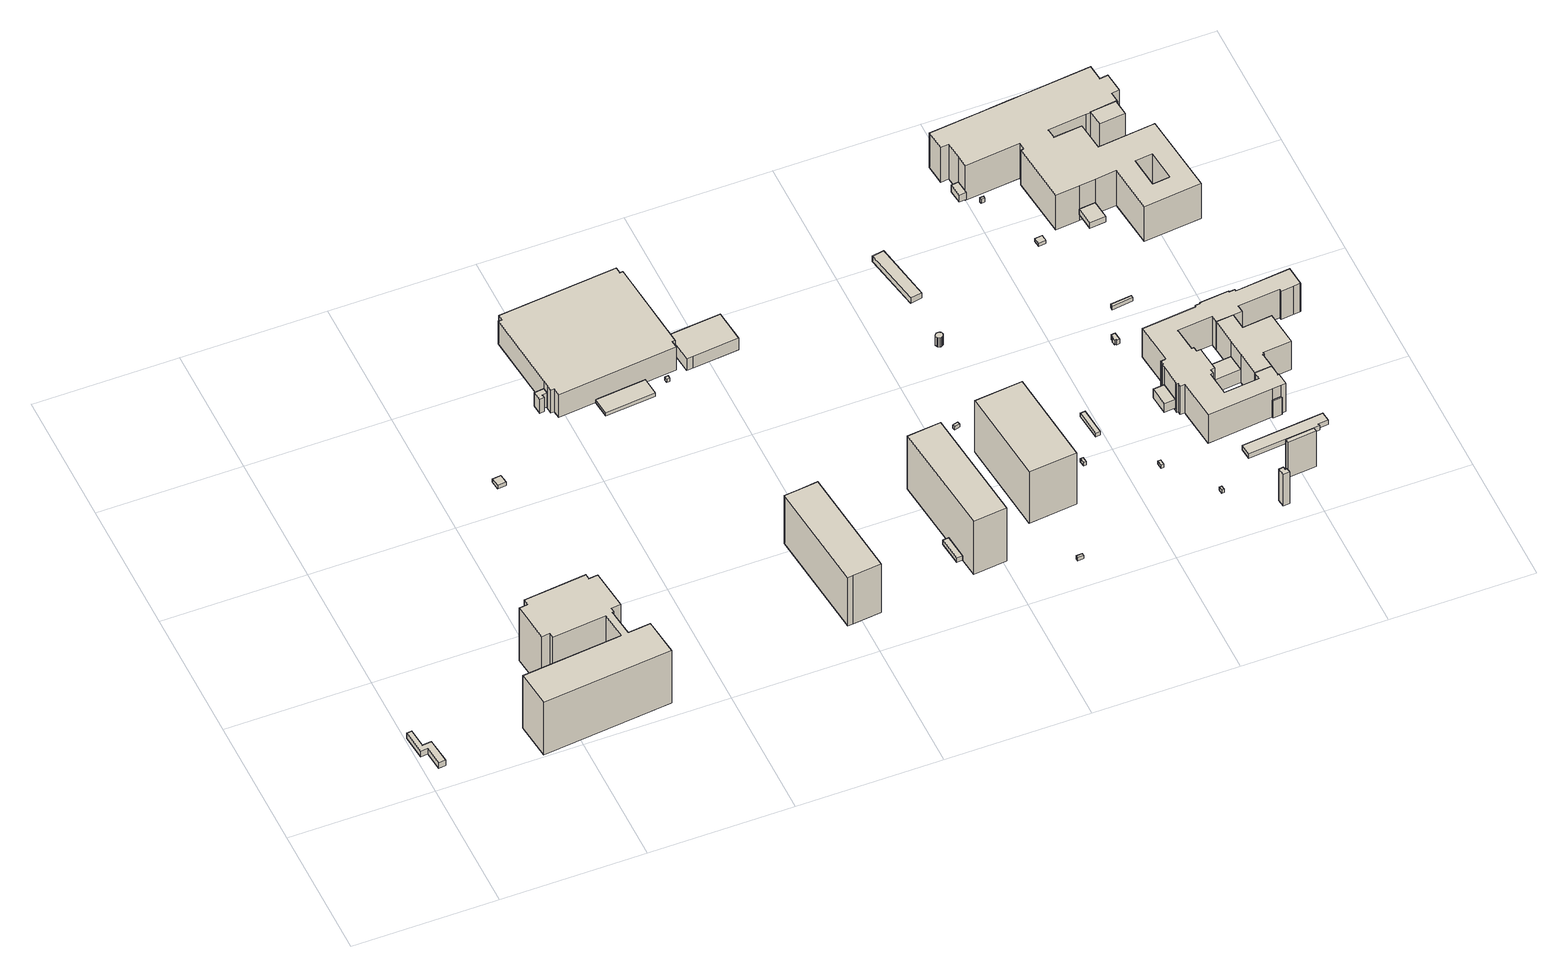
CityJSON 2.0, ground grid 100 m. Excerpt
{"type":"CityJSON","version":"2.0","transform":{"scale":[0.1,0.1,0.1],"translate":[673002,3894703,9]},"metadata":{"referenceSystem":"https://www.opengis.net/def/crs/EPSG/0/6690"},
"CityObjects":{
"building1":{"type":"Building","attributes":{"class":"3003","usage":"422","measuredHeight":9.9,"storeysAboveGround":1,"BuildingDetailAttribute.totalFloorArea":158.99,"BuildingDetailAttribute.buildingFootprintArea":158.99,"BuildingDetailAttribute.buildingRoofEdgeArea":158.99,"BuildingDetailAttribute.urbanPlanType":"21","BuildingDetailAttribute.landUseType":"214","BuildingDetailAttribute.surveyYear":2021,"BuildingIDAttribute.prefecture":"23","BuildingIDAttribute.city":"23106"},"address":[{"country":"日本","locality":"愛知県名古屋市"}],"geometry":[{"type":"Solid","lod":"1","boundaries":[[[[0,1,2,3,4,5,6,7]],[[6,8,9,7]],[[5,10,8,6]],[[4,11,10,5]],[[3,12,11,4]],[[2,13,12,3]],[[1,14,13,2]],[[0,15,14,1]],[[7,9,15,0]],[[8,10,11,12,13,14,15,9]]]]}]},
"building2":{"type":"Building","attributes":{"name":"愛知県警察本部","class":"3002","usage":"421","measuredHeight":68.5,"storeysAboveGround":11,"BuildingDetailAttribute.totalFloorArea":48863.1,"BuildingDetailAttribute.buildingFootprintArea":4442.1,"BuildingDetailAttribute.buildingRoofEdgeArea":4442.1,"BuildingDetailAttribute.urbanPlanType":"21","BuildingDetailAttribute.landUseType":"214","BuildingDetailAttribute.surveyYear":2021,"BuildingIDAttribute.prefecture":"23","BuildingIDAttribute.city":"23106"},"address":[{"country":"日本","locality":"愛知県名古屋市"}],"geometry":[{"type":"Solid","lod":"1","boundaries":[[[[16,17,18,19,20,21,22,23,24,25,26,27,28,29,30,31,32,33,34,35]],[[34,36,37,35]],[[33,38,36,34]],[[32,39,38,33]],[[31,40,39,32]],[[30,41,40,31]],[[29,42,41,30]],[[28,43,42,29]],[[27,44,43,28]],[[26,45,44,27]],[[25,46,45,26]],[[24,47,46,25]],[[23,48,47,24]],[[22,49,48,23]],[[21,50,49,22]],[[20,51,50,21]],[[19,52,51,20]],[[18,53,52,19]],[[17,54,53,18]],[[16,55,54,17]],[[35,37,55,16]],[[36,38,39,40,41,42,43,44,45,46,47,48,49,50,51,52,53,54,55,37]]]]}]},
"building3":{"type":"Building","attributes":{"class":"3002","usage":"421","measuredHeight":13.6,"storeysAboveGround":1,"BuildingDetailAttribute.totalFloorArea":90.52,"BuildingDetailAttribute.buildingFootprintArea":90.52,"BuildingDetailAttribute.buildingRoofEdgeArea":90.52,"BuildingDetailAttribute.urbanPlanType":"21","BuildingDetailAttribute.landUseType":"214","BuildingDetailAttribute.surveyYear":2021,"BuildingIDAttribute.prefecture":"23","BuildingIDAttribute.city":"23106"},"address":[{"country":"日本","locality":"愛知県名古屋市"}],"geometry":[{"type":"Solid","lod":"1","boundaries":[[[[56,57,58,59]],[[58,60,61,59]],[[57,62,60,58]],[[56,63,62,57]],[[59,61,63,56]],[[60,62,63,61]]]]}]},
"building4":{"type":"Building","attributes":{"class":"3003","usage":"421","measuredHeight":3.9,"storeysAboveGround":1,"BuildingDetailAttribute.totalFloorArea":65.73,"BuildingDetailAttribute.buildingFootprintArea":65.73,"BuildingDetailAttribute.buildingRoofEdgeArea":65.73,"BuildingDetailAttribute.urbanPlanType":"21","BuildingDetailAttribute.landUseType":"214","BuildingDetailAttribute.surveyYear":2021,"BuildingIDAttribute.prefecture":"23","BuildingIDAttribute.city":"23106"},"address":[{"country":"日本","locality":"愛知県名古屋市"}],"geometry":[{"type":"Solid","lod":"1","boundaries":[[[[64,65,66,67,68,69,70,71,72,73,74,75]],[[74,76,77,75]],[[73,78,76,74]],[[72,79,78,73]],[[71,80,79,72]],[[70,81,80,71]],[[69,82,81,70]],[[68,83,82,69]],[[67,84,83,68]],[[66,85,84,67]],[[65,86,85,66]],[[64,87,86,65]],[[75,77,87,64]],[[76,78,79,80,81,82,83,84,85,86,87,77]]]]}]},
"building5":{"type":"Building","attributes":{"class":"3001","usage":"461","measuredHeight":3.6,"storeysAboveGround":1,"BuildingDetailAttribute.totalFloorArea":40.3,"BuildingDetailAttribute.buildingFootprintArea":40.3,"BuildingDetailAttribute.buildingRoofEdgeArea":40.3,"BuildingDetailAttribute.urbanPlanType":"21","BuildingDetailAttribute.landUseType":"217","BuildingDetailAttribute.surveyYear":2021,"BuildingIDAttribute.prefecture":"23","BuildingIDAttribute.city":"23106"},"geometry":[{"type":"Solid","lod":"1","boundaries":[[[[88,89,90,91]],[[90,92,93,91]],[[89,94,92,90]],[[88,95,94,89]],[[91,93,95,88]],[[92,94,95,93]]]]}]},
"building6":{"type":"Building","attributes":{"class":"3001","usage":"422","measuredHeight":18.5,"storeysAboveGround":1,"BuildingDetailAttribute.totalFloorArea":36.62,"BuildingDetailAttribute.buildingFootprintArea":36.62,"BuildingDetailAttribute.buildingRoofEdgeArea":36.62,"BuildingDetailAttribute.urbanPlanType":"21","BuildingDetailAttribute.landUseType":"217","BuildingDetailAttribute.surveyYear":2021,"BuildingIDAttribute.prefecture":"23","BuildingIDAttribute.city":"23106"},"geometry":[{"type":"Solid","lod":"1","boundaries":[[[[96,97,98,99,100,101]],[[100,102,103,101]],[[99,104,102,100]],[[98,105,104,99]],[[97,106,105,98]],[[96,107,106,97]],[[101,103,107,96]],[[102,104,105,106,107,103]]]]}]},
"building7":{"type":"Building","attributes":{"class":"3001","usage":"422","measuredHeight":5.9,"storeysAboveGround":1,"BuildingDetailAttribute.totalFloorArea":452.27,"BuildingDetailAttribute.buildingFootprintArea":452.27,"BuildingDetailAttribute.buildingRoofEdgeArea":452.27,"BuildingDetailAttribute.urbanPlanType":"21","BuildingDetailAttribute.landUseType":"217","BuildingDetailAttribute.surveyYear":2021,"BuildingIDAttribute.prefecture":"23","BuildingIDAttribute.city":"23106"},"geometry":[{"type":"Solid","lod":"1","boundaries":[[[[108,109,110,111]],[[110,112,113,111]],[[109,114,112,110]],[[108,115,114,109]],[[111,113,115,108]],[[112,114,115,113]]]]}]},
"building8":{"type":"Building","attributes":{"name":"東海北陸厚生局(指導部門・年金部門・社会保険審査官)","class":"3002","usage":"421","measuredHeight":52.8,"storeysAboveGround":11,"BuildingDetailAttribute.totalFloorArea":20908.86,"BuildingDetailAttribute.buildingFootprintArea":1900.81,"BuildingDetailAttribute.buildingRoofEdgeArea":1900.81,"BuildingDetailAttribute.urbanPlanType":"21","BuildingDetailAttribute.landUseType":"214","BuildingDetailAttribute.surveyYear":2021,"BuildingIDAttribute.prefecture":"23","BuildingIDAttribute.city":"23106"},"address":[{"country":"日本","locality":"愛知県名古屋市"}],"geometry":[{"type":"Solid","lod":"1","boundaries":[[[[116,117,118,119,120,121]],[[120,122,123,121]],[[119,124,122,120]],[[118,125,124,119]],[[117,126,125,118]],[[116,127,126,117]],[[121,123,127,116]],[[122,124,125,126,127,123]]]]}]},
"building9":{"type":"Building","attributes":{"class":"3002","usage":"422","measuredHeight":23.7,"storeysAboveGround":3,"BuildingDetailAttribute.totalFloorArea":20134.91,"BuildingDetailAttribute.buildingFootprintArea":6711.64,"BuildingDetailAttribute.buildingRoofEdgeArea":6711.64,"BuildingDetailAttribute.urbanPlanType":"21","BuildingDetailAttribute.landUseType":"217","BuildingDetailAttribute.surveyYear":2021,"BuildingIDAttribute.prefecture":"23","BuildingIDAttribute.city":"23106"},"address":[{"country":"日本","locality":"愛知県名古屋市中区二の丸１の一部"}],"geometry":[{"type":"Solid","lod":"1","boundaries":[[[[128,129,130,131,132,133,134,135,136,137,138,139,140,141]],[[140,142,143,141]],[[139,144,142,140]],[[138,145,144,139]],[[137,146,145,138]],[[136,147,146,137]],[[135,148,147,136]],[[134,149,148,135]],[[133,150,149,134]],[[132,151,150,133]],[[131,152,151,132]],[[130,153,152,131]],[[129,154,153,130]],[[128,155,154,129]],[[141,143,155,128]],[[142,144,145,146,147,148,149,150,151,152,153,154,155,143]]]]}]},
"building10":{"type":"Building","attributes":{"class":"9999","usage":"421","measuredHeight":33.7,"storeysAboveGround":1,"BuildingDetailAttribute.totalFloorArea":31.21,"BuildingDetailAttribute.buildingFootprintArea":31.21,"BuildingDetailAttribute.buildingRoofEdgeArea":31.21,"BuildingDetailAttribute.urbanPlanType":"21","BuildingDetailAttribute.landUseType":"214","BuildingDetailAttribute.surveyYear":2021,"BuildingIDAttribute.prefecture":"23","BuildingIDAttribute.city":"23106"},"address":[{"country":"日本","locality":"愛知県名古屋市"}],"geometry":[{"type":"Solid","lod":"1","boundaries":[[[[156,157,158,159]],[[158,160,161,159]],[[157,162,160,158]],[[156,163,162,157]],[[159,161,163,156]],[[160,162,163,161]]]]}]},
"building11":{"type":"Building","attributes":{"class":"3001","usage":"461","measuredHeight":-9999,"storeysAboveGround":9999,"BuildingDetailAttribute.totalFloorArea":-9999,"BuildingDetailAttribute.buildingFootprintArea":-9999,"BuildingDetailAttribute.buildingRoofEdgeArea":5.28,"BuildingDetailAttribute.urbanPlanType":"21","BuildingDetailAttribute.landUseType":"217","BuildingDetailAttribute.surveyYear":2021,"BuildingIDAttribute.prefecture":"23","BuildingIDAttribute.city":"23106"},"geometry":[{"type":"Solid","lod":"1","boundaries":[[[[164,165,166,167]],[[166,168,169,167]],[[165,170,168,166]],[[164,171,170,165]],[[167,169,171,164]],[[168,170,171,169]]]]}]},
"building12":{"type":"Building","attributes":{"class":"3002","usage":"422","measuredHeight":12.5,"storeysAboveGround":1,"BuildingDetailAttribute.totalFloorArea":860.58,"BuildingDetailAttribute.buildingFootprintArea":860.58,"BuildingDetailAttribute.buildingRoofEdgeArea":860.58,"BuildingDetailAttribute.urbanPlanType":"21","BuildingDetailAttribute.landUseType":"217","BuildingDetailAttribute.surveyYear":2021,"BuildingIDAttribute.prefecture":"23","BuildingIDAttribute.city":"23106"},"geometry":[{"type":"Solid","lod":"1","boundaries":[[[[172,173,174,175,176,177]],[[176,178,179,177]],[[175,180,178,176]],[[174,181,180,175]],[[173,182,181,174]],[[172,183,182,173]],[[177,179,183,172]],[[178,180,181,182,183,179]]]]}]},
"building13":{"type":"Building","attributes":{"class":"3003","usage":"421","measuredHeight":36.9,"storeysAboveGround":1,"BuildingDetailAttribute.totalFloorArea":70.8,"BuildingDetailAttribute.buildingFootprintArea":70.8,"BuildingDetailAttribute.buildingRoofEdgeArea":70.8,"BuildingDetailAttribute.urbanPlanType":"21","BuildingDetailAttribute.landUseType":"214","BuildingDetailAttribute.surveyYear":2021,"BuildingIDAttribute.prefecture":"23","BuildingIDAttribute.city":"23106"},"address":[{"country":"日本","locality":"愛知県名古屋市"}],"geometry":[{"type":"Solid","lod":"1","boundaries":[[[[184,185,186,187]],[[186,188,189,187]],[[185,190,188,186]],[[184,191,190,185]],[[187,189,191,184]],[[188,190,191,189]]]]}]},
"building14":{"type":"Building","attributes":{"class":"3002","usage":"421","measuredHeight":57.4,"storeysAboveGround":13,"BuildingDetailAttribute.totalFloorArea":25592.92,"BuildingDetailAttribute.buildingFootprintArea":1968.69,"BuildingDetailAttribute.buildingRoofEdgeArea":1968.69,"BuildingDetailAttribute.urbanPlanType":"21","BuildingDetailAttribute.landUseType":"214","BuildingDetailAttribute.surveyYear":2021,"BuildingIDAttribute.prefecture":"23","BuildingIDAttribute.city":"23106"},"address":[{"country":"日本","locality":"愛知県名古屋市"}],"geometry":[{"type":"Solid","lod":"1","boundaries":[[[[192,193,194,195]],[[194,196,197,195]],[[193,198,196,194]],[[192,199,198,193]],[[195,197,199,192]],[[196,198,199,197]]]]}]},
"building15":{"type":"Building","attributes":{"class":"3003","usage":"421","measuredHeight":8.8,"storeysAboveGround":1,"BuildingDetailAttribute.totalFloorArea":21.41,"BuildingDetailAttribute.buildingFootprintArea":21.41,"BuildingDetailAttribute.buildingRoofEdgeArea":21.41,"BuildingDetailAttribute.urbanPlanType":"21","BuildingDetailAttribute.landUseType":"214","BuildingDetailAttribute.surveyYear":2021,"BuildingIDAttribute.prefecture":"23","BuildingIDAttribute.city":"23106"},"address":[{"country":"日本","locality":"愛知県名古屋市"}],"geometry":[{"type":"Solid","lod":"1","boundaries":[[[[200,201,202,203]],[[202,204,205,203]],[[201,206,204,202]],[[200,207,206,201]],[[203,205,207,200]],[[204,206,207,205]]]]}]},
"building16":{"type":"Building","attributes":{"class":"3001","usage":"461","measuredHeight":3.1,"storeysAboveGround":9999,"BuildingDetailAttribute.totalFloorArea":-9999,"BuildingDetailAttribute.buildingFootprintArea":-9999,"BuildingDetailAttribute.buildingRoofEdgeArea":7.98,"BuildingDetailAttribute.urbanPlanType":"21","BuildingDetailAttribute.landUseType":"215","BuildingDetailAttribute.surveyYear":2021,"BuildingIDAttribute.prefecture":"23","BuildingIDAttribute.city":"23106"},"geometry":[{"type":"Solid","lod":"1","boundaries":[[[[208,209,210,211]],[[210,212,213,211]],[[209,214,212,210]],[[208,215,214,209]],[[211,213,215,208]],[[212,214,215,213]]]]}]},
"building17":{"type":"Building","attributes":{"class":"9999","usage":"461","measuredHeight":-9999,"storeysAboveGround":9999,"BuildingDetailAttribute.totalFloorArea":-9999,"BuildingDetailAttribute.buildingFootprintArea":-9999,"BuildingDetailAttribute.buildingRoofEdgeArea":7.91,"BuildingDetailAttribute.urbanPlanType":"21","BuildingDetailAttribute.landUseType":"215","BuildingDetailAttribute.surveyYear":2021,"BuildingIDAttribute.prefecture":"23","BuildingIDAttribute.city":"23106"},"geometry":[{"type":"Solid","lod":"1","boundaries":[[[[216,217,218,219]],[[218,220,221,219]],[[217,222,220,218]],[[216,223,222,217]],[[219,221,223,216]],[[220,222,223,221]]]]}]},
"building18":{"type":"Building","attributes":{"class":"3002","usage":"421","measuredHeight":73.5,"storeysAboveGround":12,"BuildingDetailAttribute.totalFloorArea":28004.01,"BuildingDetailAttribute.buildingFootprintArea":2333.67,"BuildingDetailAttribute.buildingRoofEdgeArea":2333.67,"BuildingDetailAttribute.urbanPlanType":"21","BuildingDetailAttribute.landUseType":"214","BuildingDetailAttribute.surveyYear":2021,"BuildingIDAttribute.prefecture":"23","BuildingIDAttribute.city":"23106"},"address":[{"country":"日本","locality":"愛知県名古屋市"}],"geometry":[{"type":"Solid","lod":"1","boundaries":[[[[224,225,226,227]],[[226,228,229,227]],[[225,230,228,226]],[[224,231,230,225]],[[227,229,231,224]],[[228,230,231,229]]]]}]},
"building19":{"type":"Building","attributes":{"class":"9999","usage":"421","measuredHeight":34.1,"storeysAboveGround":1,"BuildingDetailAttribute.totalFloorArea":84.36,"BuildingDetailAttribute.buildingFootprintArea":84.36,"BuildingDetailAttribute.buildingRoofEdgeArea":84.36,"BuildingDetailAttribute.urbanPlanType":"21","BuildingDetailAttribute.landUseType":"214","BuildingDetailAttribute.surveyYear":2021,"BuildingIDAttribute.prefecture":"23","BuildingIDAttribute.city":"23106"},"address":[{"country":"日本","locality":"愛知県名古屋市"}],"geometry":[{"type":"Solid","lod":"1","boundaries":[[[[232,233,234,235]],[[234,236,237,235]],[[233,238,236,234]],[[232,239,238,233]],[[235,237,239,232]],[[236,238,239,237]]]]}]},
"building20":{"type":"Building","attributes":{"class":"3003","usage":"422","measuredHeight":10.2,"storeysAboveGround":1,"BuildingDetailAttribute.totalFloorArea":20.26,"BuildingDetailAttribute.buildingFootprintArea":20.26,"BuildingDetailAttribute.buildingRoofEdgeArea":20.26,"BuildingDetailAttribute.urbanPlanType":"21","BuildingDetailAttribute.landUseType":"217","BuildingDetailAttribute.surveyYear":2021,"BuildingIDAttribute.prefecture":"23","BuildingIDAttribute.city":"23106"},"geometry":[{"type":"Solid","lod":"1","boundaries":[[[[240,241,242,243,244,245,246,247,248,249,250,251,252,253,254,255]],[[254,256,257,255]],[[253,258,256,254]],[[252,259,258,253]],[[251,260,259,252]],[[250,261,260,251]],[[249,262,261,250]],[[248,263,262,249]],[[247,264,263,248]],[[246,265,264,247]],[[245,266,265,246]],[[244,267,266,245]],[[243,268,267,244]],[[242,269,268,243]],[[241,270,269,242]],[[240,271,270,241]],[[255,257,271,240]],[[256,258,259,260,261,262,263,264,265,266,267,268,269,270,271,257]]]]}]},
"building21":{"type":"Building","attributes":{"class":"9999","usage":"461","measuredHeight":-9999,"storeysAboveGround":9999,"BuildingDetailAttribute.totalFloorArea":-9999,"BuildingDetailAttribute.buildingFootprintArea":-9999,"BuildingDetailAttribute.buildingRoofEdgeArea":7.66,"BuildingDetailAttribute.urbanPlanType":"21","BuildingDetailAttribute.landUseType":"215","BuildingDetailAttribute.surveyYear":2021,"BuildingIDAttribute.prefecture":"23","BuildingIDAttribute.city":"23106"},"geometry":[{"type":"Solid","lod":"1","boundaries":[[[[272,273,274,275]],[[274,276,277,275]],[[273,278,276,274]],[[272,279,278,273]],[[275,277,279,272]],[[276,278,279,277]]]]}]},
"building22":{"type":"Building","attributes":{"class":"9999","usage":"402","measuredHeight":14.8,"storeysAboveGround":1,"BuildingDetailAttribute.totalFloorArea":355.11,"BuildingDetailAttribute.buildingFootprintArea":355.11,"BuildingDetailAttribute.buildingRoofEdgeArea":355.11,"BuildingDetailAttribute.urbanPlanType":"21","BuildingDetailAttribute.landUseType":"212","BuildingDetailAttribute.surveyYear":2021,"BuildingIDAttribute.prefecture":"23","BuildingIDAttribute.city":"23106"},"address":[{"country":"日本","locality":"愛知県名古屋市中区二の丸５の一部"}],"geometry":[{"type":"Solid","lod":"1","boundaries":[[[[280,281,282,283]],[[282,284,285,283]],[[281,286,284,282]],[[280,287,286,281]],[[283,285,287,280]],[[284,286,287,285]]]]}]},
"building23":{"type":"Building","attributes":{"class":"3003","usage":"454","measuredHeight":3.2,"storeysAboveGround":9999,"BuildingDetailAttribute.totalFloorArea":65.9,"BuildingDetailAttribute.buildingFootprintArea":65.9,"BuildingDetailAttribute.buildingRoofEdgeArea":65.9,"BuildingDetailAttribute.urbanPlanType":"21","BuildingDetailAttribute.landUseType":"215","BuildingDetailAttribute.surveyYear":2021,"BuildingIDAttribute.prefecture":"23","BuildingIDAttribute.city":"23106"},"address":[{"country":"日本","locality":"愛知県名古屋市"}],"geometry":[{"type":"Solid","lod":"1","boundaries":[[[[288,289,290,291]],[[290,292,293,291]],[[289,294,292,290]],[[288,295,294,289]],[[291,293,295,288]],[[292,294,295,293]]]]}]},
"building24":{"type":"Building","attributes":{"class":"9999","usage":"461","measuredHeight":-9999,"storeysAboveGround":9999,"BuildingDetailAttribute.totalFloorArea":-9999,"BuildingDetailAttribute.buildingFootprintArea":-9999,"BuildingDetailAttribute.buildingRoofEdgeArea":7.36,"BuildingDetailAttribute.urbanPlanType":"21","BuildingDetailAttribute.landUseType":"215","BuildingDetailAttribute.surveyYear":2021,"BuildingIDAttribute.prefecture":"23","BuildingIDAttribute.city":"23106"},"geometry":[{"type":"Solid","lod":"1","boundaries":[[[[296,297,298,299]],[[298,300,301,299]],[[297,302,300,298]],[[296,303,302,297]],[[299,301,303,296]],[[300,302,303,301]]]]}]},
"building25":{"type":"Building","attributes":{"class":"9999","usage":"461","measuredHeight":-9999,"storeysAboveGround":9999,"BuildingDetailAttribute.totalFloorArea":-9999,"BuildingDetailAttribute.buildingFootprintArea":-9999,"BuildingDetailAttribute.buildingRoofEdgeArea":5.5,"BuildingDetailAttribute.urbanPlanType":"21","BuildingDetailAttribute.landUseType":"214","BuildingDetailAttribute.surveyYear":2021,"BuildingIDAttribute.prefecture":"23","BuildingIDAttribute.city":"23106"},"geometry":[{"type":"Solid","lod":"1","boundaries":[[[[304,305,306,307]],[[306,308,309,307]],[[305,310,308,306]],[[304,311,310,305]],[[307,309,311,304]],[[308,310,311,309]]]]}]},
"building26":{"type":"Building","attributes":{"class":"3003","usage":"421","measuredHeight":12.9,"storeysAboveGround":1,"BuildingDetailAttribute.totalFloorArea":111.76,"BuildingDetailAttribute.buildingFootprintArea":111.76,"BuildingDetailAttribute.buildingRoofEdgeArea":111.76,"BuildingDetailAttribute.urbanPlanType":"21","BuildingDetailAttribute.landUseType":"214","BuildingDetailAttribute.surveyYear":2021,"BuildingIDAttribute.prefecture":"23","BuildingIDAttribute.city":"23106"},"address":[{"country":"日本","locality":"愛知県名古屋市"}],"geometry":[{"type":"Solid","lod":"1","boundaries":[[[[312,313,314,315]],[[314,316,317,315]],[[313,318,316,314]],[[312,319,318,313]],[[315,317,319,312]],[[316,318,319,317]]]]}]},
"building27":{"type":"Building","attributes":{"class":"3003","usage":"421","measuredHeight":30.6,"storeysAboveGround":1,"BuildingDetailAttribute.totalFloorArea":22.01,"BuildingDetailAttribute.buildingFootprintArea":22.01,"BuildingDetailAttribute.buildingRoofEdgeArea":22.01,"BuildingDetailAttribute.urbanPlanType":"21","BuildingDetailAttribute.landUseType":"214","BuildingDetailAttribute.surveyYear":2021,"BuildingIDAttribute.prefecture":"23","BuildingIDAttribute.city":"23106"},"address":[{"country":"日本","locality":"愛知県名古屋市"}],"geometry":[{"type":"Solid","lod":"1","boundaries":[[[[320,321,322,323,324,325]],[[324,326,327,325]],[[323,328,326,324]],[[322,329,328,323]],[[321,330,329,322]],[[320,331,330,321]],[[325,327,331,320]],[[326,328,329,330,331,327]]]]}]},
"building28":{"type":"Building","attributes":{"class":"3001","usage":"461","measuredHeight":4.2,"storeysAboveGround":9999,"BuildingDetailAttribute.totalFloorArea":-9999,"BuildingDetailAttribute.buildingFootprintArea":-9999,"BuildingDetailAttribute.buildingRoofEdgeArea":17.3,"BuildingDetailAttribute.urbanPlanType":"21","BuildingDetailAttribute.landUseType":"214","BuildingDetailAttribute.surveyYear":2021,"BuildingIDAttribute.prefecture":"23","BuildingIDAttribute.city":"23106"},"geometry":[{"type":"Solid","lod":"1","boundaries":[[[[332,333,334,335,336,337,338,339]],[[338,340,341,339]],[[337,342,340,338]],[[336,343,342,337]],[[335,344,343,336]],[[334,345,344,335]],[[333,346,345,334]],[[332,347,346,333]],[[339,341,347,332]],[[340,342,343,344,345,346,347,341]]]]}]},
"building29":{"type":"Building","attributes":{"class":"9999","usage":"422","measuredHeight":12.2,"storeysAboveGround":2,"BuildingDetailAttribute.totalFloorArea":102.94,"BuildingDetailAttribute.buildingFootprintArea":51.47,"BuildingDetailAttribute.buildingRoofEdgeArea":51.47,"BuildingDetailAttribute.urbanPlanType":"21","BuildingDetailAttribute.landUseType":"214","BuildingDetailAttribute.surveyYear":2021,"BuildingIDAttribute.prefecture":"23","BuildingIDAttribute.city":"23106"},"geometry":[{"type":"Solid","lod":"1","boundaries":[[[[348,349,350,351,352]],[[351,353,354,352]],[[350,355,353,351]],[[349,356,355,350]],[[348,357,356,349]],[[352,354,357,348]],[[353,355,356,357,354]]]]}]},
"building30":{"type":"Building","attributes":{"class":"9999","usage":"461","measuredHeight":3.9,"storeysAboveGround":9999,"BuildingDetailAttribute.totalFloorArea":-9999,"BuildingDetailAttribute.buildingFootprintArea":-9999,"BuildingDetailAttribute.buildingRoofEdgeArea":4.21,"BuildingDetailAttribute.urbanPlanType":"21","BuildingDetailAttribute.landUseType":"214","BuildingDetailAttribute.surveyYear":2021,"BuildingIDAttribute.prefecture":"23","BuildingIDAttribute.city":"23106"},"geometry":[{"type":"Solid","lod":"1","boundaries":[[[[358,359,360,361]],[[360,362,363,361]],[[359,364,362,360]],[[358,365,364,359]],[[361,363,365,358]],[[362,364,365,363]]]]}]},
"building31":{"type":"Building","attributes":{"class":"3001","usage":"422","measuredHeight":3.7,"storeysAboveGround":1,"BuildingDetailAttribute.totalFloorArea":24.51,"BuildingDetailAttribute.buildingFootprintArea":24.51,"BuildingDetailAttribute.buildingRoofEdgeArea":24.51,"BuildingDetailAttribute.urbanPlanType":"21","BuildingDetailAttribute.landUseType":"214","BuildingDetailAttribute.surveyYear":2021,"BuildingIDAttribute.prefecture":"23","BuildingIDAttribute.city":"23106"},"geometry":[{"type":"Solid","lod":"1","boundaries":[[[[366,367,368,369]],[[368,370,371,369]],[[367,372,370,368]],[[366,373,372,367]],[[369,371,373,366]],[[370,372,373,371]]]]}]},
"building32":{"type":"Building","attributes":{"class":"9999","usage":"421","measuredHeight":35.9,"storeysAboveGround":6,"BuildingDetailAttribute.totalFloorArea":376.56,"BuildingDetailAttribute.buildingFootprintArea":62.76,"BuildingDetailAttribute.buildingRoofEdgeArea":62.76,"BuildingDetailAttribute.urbanPlanType":"21","BuildingDetailAttribute.landUseType":"214","BuildingDetailAttribute.surveyYear":2021,"BuildingIDAttribute.prefecture":"23","BuildingIDAttribute.city":"23106"},"address":[{"country":"日本","locality":"愛知県名古屋市"}],"geometry":[{"type":"Solid","lod":"1","boundaries":[[[[374,375,376,377]],[[376,378,379,377]],[[375,380,378,376]],[[374,381,380,375]],[[377,379,381,374]],[[378,380,381,379]]]]}]},
"building33":{"type":"Building","attributes":{"class":"3003","usage":"431","measuredHeight":3.1,"storeysAboveGround":1,"BuildingDetailAttribute.totalFloorArea":30.81,"BuildingDetailAttribute.buildingFootprintArea":30.81,"BuildingDetailAttribute.buildingRoofEdgeArea":30.81,"BuildingDetailAttribute.urbanPlanType":"21","BuildingDetailAttribute.landUseType":"215","BuildingDetailAttribute.surveyYear":2021,"BuildingIDAttribute.prefecture":"23","BuildingIDAttribute.city":"23106"},"geometry":[{"type":"Solid","lod":"1","boundaries":[[[[382,383,384,385]],[[384,386,387,385]],[[383,388,386,384]],[[382,389,388,383]],[[385,387,389,382]],[[386,388,389,387]]]]}]},
"building34":{"type":"Building","attributes":{"class":"3003","usage":"421","measuredHeight":4.1,"storeysAboveGround":1,"BuildingDetailAttribute.totalFloorArea":461.02,"BuildingDetailAttribute.buildingFootprintArea":461.02,"BuildingDetailAttribute.buildingRoofEdgeArea":461.02,"BuildingDetailAttribute.urbanPlanType":"21","BuildingDetailAttribute.landUseType":"214","BuildingDetailAttribute.surveyYear":2021,"BuildingIDAttribute.prefecture":"23","BuildingIDAttribute.city":"23106"},"address":[{"country":"日本","locality":"愛知県名古屋市"}],"geometry":[{"type":"Solid","lod":"1","boundaries":[[[[390,391,392,393,394,395]],[[394,396,397,395]],[[393,398,396,394]],[[392,399,398,393]],[[391,400,399,392]],[[390,401,400,391]],[[395,397,401,390]],[[396,398,399,400,401,397]]]]}]},
"building35":{"type":"Building","attributes":{"class":"3001","usage":"421","measuredHeight":13.3,"storeysAboveGround":1,"BuildingDetailAttribute.totalFloorArea":251.53,"BuildingDetailAttribute.buildingFootprintArea":251.53,"BuildingDetailAttribute.buildingRoofEdgeArea":251.53,"BuildingDetailAttribute.urbanPlanType":"21","BuildingDetailAttribute.landUseType":"214","BuildingDetailAttribute.surveyYear":2021,"BuildingIDAttribute.prefecture":"23","BuildingIDAttribute.city":"23106"},"address":[{"country":"日本","locality":"愛知県名古屋市"}],"geometry":[{"type":"Solid","lod":"1","boundaries":[[[[402,403,404,405]],[[404,406,407,405]],[[403,408,406,404]],[[402,409,408,403]],[[405,407,409,402]],[[406,408,409,407]]]]}]},
"building36":{"type":"Building","attributes":{"class":"9999","usage":"421","measuredHeight":25.3,"storeysAboveGround":4,"BuildingDetailAttribute.totalFloorArea":29.96,"BuildingDetailAttribute.buildingFootprintArea":7.49,"BuildingDetailAttribute.buildingRoofEdgeArea":7.49,"BuildingDetailAttribute.urbanPlanType":"21","BuildingDetailAttribute.landUseType":"214","BuildingDetailAttribute.surveyYear":2021,"BuildingIDAttribute.prefecture":"23","BuildingIDAttribute.city":"23106"},"address":[{"country":"日本","locality":"愛知県名古屋市"}],"geometry":[{"type":"Solid","lod":"1","boundaries":[[[[410,411,412,413]],[[412,414,415,413]],[[411,416,414,412]],[[410,417,416,411]],[[413,415,417,410]],[[414,416,417,415]]]]}]},
"building37":{"type":"Building","attributes":{"class":"9999","usage":"461","measuredHeight":-9999,"storeysAboveGround":9999,"BuildingDetailAttribute.totalFloorArea":-9999,"BuildingDetailAttribute.buildingFootprintArea":-9999,"BuildingDetailAttribute.buildingRoofEdgeArea":4560.07,"BuildingDetailAttribute.urbanPlanType":"99","BuildingDetailAttribute.landUseType":"231","BuildingDetailAttribute.surveyYear":2021,"BuildingIDAttribute.prefecture":"23","BuildingIDAttribute.city":"23106"},"children":["building37-1","building37-2"]},
"building37-1":{"type":"BuildingPart","attributes":{"name":"名古屋市役所","usage":"421","measuredHeight":30.5,"storeysAboveGround":6,"BuildingDetailAttribute.totalFloorArea":6631.57,"BuildingDetailAttribute.buildingFootprintArea":1105.26,"BuildingDetailAttribute.buildingRoofEdgeArea":4560.07,"BuildingDetailAttribute.urbanPlanType":"21","BuildingDetailAttribute.landUseType":"214","BuildingDetailAttribute.surveyYear":2021,"BuildingIDAttribute.prefecture":"23","BuildingIDAttribute.city":"23106"},"parents":["building37"],"geometry":[{"type":"Solid","lod":"1","boundaries":[[[[418,419,420,421,422,423,424,425,426,427,428,429,430,431]],[[430,432,433,431]],[[429,434,432,430]],[[428,435,434,429]],[[427,436,435,428]],[[426,437,436,427]],[[425,438,437,426]],[[424,439,438,425]],[[423,440,439,424]],[[422,441,440,423]],[[421,442,441,422]],[[420,443,442,421]],[[419,444,443,420]],[[418,445,444,419]],[[431,433,445,418]],[[432,434,435,436,437,438,439,440,441,442,443,444,445,433]]]]}]},
"building37-2":{"type":"BuildingPart","attributes":{"name":"名古屋市役所","usage":"421","measuredHeight":30.5,"storeysAboveGround":5,"BuildingDetailAttribute.totalFloorArea":17274.08,"BuildingDetailAttribute.buildingFootprintArea":3454.82,"BuildingDetailAttribute.buildingRoofEdgeArea":4560.07,"BuildingDetailAttribute.urbanPlanType":"21","BuildingDetailAttribute.landUseType":"214","BuildingDetailAttribute.surveyYear":2021,"BuildingIDAttribute.prefecture":"23","BuildingIDAttribute.city":"23106"},"parents":["building37"],"geometry":[{"type":"Solid","lod":"1","boundaries":[[[[446,447,448,449,450,451,452,453,454,455,456,457,458,459,460,461,462,463,464,465,466,467,468,469,470,471,472,473,474,475,476,477,478,479,480,481,482,483,484,485,486,487,488,489,490,491,492,493,494,495,496]],[[495,497,498,496]],[[494,499,497,495]],[[493,500,499,494]],[[492,501,500,493]],[[491,502,501,492]],[[490,503,502,491]],[[489,504,503,490]],[[488,505,504,489]],[[487,506,505,488]],[[486,507,506,487]],[[485,508,507,486]],[[484,509,508,485]],[[483,510,509,484]],[[482,511,510,483]],[[481,512,511,482]],[[480,513,512,481]],[[479,514,513,480]],[[478,515,514,479]],[[477,516,515,478]],[[476,517,516,477]],[[475,518,517,476]],[[474,519,518,475]],[[473,520,519,474]],[[472,521,520,473]],[[471,522,521,472]],[[470,523,522,471]],[[469,524,523,470]],[[468,525,524,469]],[[467,526,525,468]],[[466,527,526,467]],[[465,528,527,466]],[[464,529,528,465]],[[463,530,529,464]],[[462,531,530,463]],[[461,532,531,462]],[[460,533,532,461]],[[459,534,533,460]],[[458,535,534,459]],[[457,536,535,458]],[[456,537,536,457]],[[455,538,537,456]],[[454,539,538,455]],[[453,540,539,454]],[[452,541,540,453]],[[451,542,541,452]],[[450,543,542,451]],[[449,544,543,450]],[[448,545,544,449]],[[447,546,545,448]],[[446,547,546,447]],[[496,498,547,446]],[[497,499,500,501,502,503,504,505,506,507,508,509,510,511,512,513,514,515,516,517,518,519,520,521,522,523,524,525,526,527,528,529,530,531,532,533,534,535,536,537,538,539,540,541,542,543,544,545,546,547,498]]]]}]},
"building38":{"type":"Building","attributes":{"class":"3003","usage":"422","measuredHeight":25.9,"storeysAboveGround":1,"BuildingDetailAttribute.totalFloorArea":153.72,"BuildingDetailAttribute.buildingFootprintArea":153.72,"BuildingDetailAttribute.buildingRoofEdgeArea":153.72,"BuildingDetailAttribute.urbanPlanType":"21","BuildingDetailAttribute.landUseType":"214","BuildingDetailAttribute.surveyYear":2021,"BuildingIDAttribute.prefecture":"23","BuildingIDAttribute.city":"23106"},"geometry":[{"type":"Solid","lod":"1","boundaries":[[[[548,549,550,551]],[[550,552,553,551]],[[549,554,552,550]],[[548,555,554,549]],[[551,553,555,548]],[[552,554,555,553]]]]}]},
"building39":{"type":"Building","attributes":{"class":"3003","usage":"421","measuredHeight":24.1,"storeysAboveGround":6,"BuildingDetailAttribute.totalFloorArea":293.64,"BuildingDetailAttribute.buildingFootprintArea":48.94,"BuildingDetailAttribute.buildingRoofEdgeArea":48.94,"BuildingDetailAttribute.urbanPlanType":"21","BuildingDetailAttribute.landUseType":"214","BuildingDetailAttribute.surveyYear":2021,"BuildingIDAttribute.prefecture":"23","BuildingIDAttribute.city":"23106"},"address":[{"country":"日本","locality":"愛知県名古屋市"}],"geometry":[{"type":"Solid","lod":"1","boundaries":[[[[556,557,558,559]],[[558,560,561,559]],[[557,562,560,558]],[[556,563,562,557]],[[559,561,563,556]],[[560,562,563,561]]]]}]},
"building40":{"type":"Building","attributes":{"name":"名古屋医療センター","class":"3002","usage":"422","measuredHeight":55.5,"storeysAboveGround":10,"BuildingDetailAttribute.totalFloorArea":80512.88,"BuildingDetailAttribute.buildingFootprintArea":8051.29,"BuildingDetailAttribute.buildingRoofEdgeArea":8271.35,"BuildingDetailAttribute.urbanPlanType":"21","BuildingDetailAttribute.landUseType":"214","BuildingDetailAttribute.surveyYear":2021,"BuildingIDAttribute.prefecture":"23","BuildingIDAttribute.city":"23106"},"geometry":[{"type":"Solid","lod":"1","boundaries":[[[[564,565,566,567,568,569,570,571,572,573,574,575,576,577,578,579,580,581,582,583,584,585,586,587,588,589,590,591,592,593,594,595,596,597,598,599],[600,601,602,603]],[[598,604,605,599]],[[597,606,604,598]],[[596,607,606,597]],[[595,608,607,596]],[[594,609,608,595]],[[593,610,609,594]],[[592,611,610,593]],[[591,612,611,592]],[[590,613,612,591]],[[589,614,613,590]],[[588,615,614,589]],[[587,616,615,588]],[[586,617,616,587]],[[585,618,617,586]],[[584,619,618,585]],[[583,620,619,584]],[[582,621,620,583]],[[581,622,621,582]],[[580,623,622,581]],[[579,624,623,580]],[[578,625,624,579]],[[577,626,625,578]],[[576,627,626,577]],[[575,628,627,576]],[[574,629,628,575]],[[573,630,629,574]],[[572,631,630,573]],[[571,632,631,572]],[[570,633,632,571]],[[569,634,633,570]],[[568,635,634,569]],[[567,636,635,568]],[[566,637,636,567]],[[565,638,637,566]],[[564,639,638,565]],[[599,605,639,564]],[[602,640,641,603]],[[601,642,640,602]],[[600,643,642,601]],[[603,641,643,600]],[[604,606,607,608,609,610,611,612,613,614,615,616,617,618,619,620,621,622,623,624,625,626,627,628,629,630,631,632,633,634,635,636,637,638,639,605],[640,642,643,641]]]]}]},
"building41":{"type":"Building","attributes":{"class":"9999","usage":"422","measuredHeight":45.7,"storeysAboveGround":2,"BuildingDetailAttribute.totalFloorArea":173.89,"BuildingDetailAttribute.buildingFootprintArea":86.95,"BuildingDetailAttribute.buildingRoofEdgeArea":384.37,"BuildingDetailAttribute.urbanPlanType":"21","BuildingDetailAttribute.landUseType":"214","BuildingDetailAttribute.surveyYear":2021,"BuildingIDAttribute.prefecture":"23","BuildingIDAttribute.city":"23106"},"geometry":[{"type":"Solid","lod":"1","boundaries":[[[[644,645,646,647]],[[646,648,649,647]],[[645,650,648,646]],[[644,651,650,645]],[[647,649,651,644]],[[648,650,651,649]]]]}]},
"building42":{"type":"Building","attributes":{"class":"9999","usage":"422","measuredHeight":45.7,"storeysAboveGround":2,"BuildingDetailAttribute.totalFloorArea":50.68,"BuildingDetailAttribute.buildingFootprintArea":25.34,"BuildingDetailAttribute.buildingRoofEdgeArea":384.37,"BuildingDetailAttribute.urbanPlanType":"21","BuildingDetailAttribute.landUseType":"214","BuildingDetailAttribute.surveyYear":2021,"BuildingIDAttribute.prefecture":"23","BuildingIDAttribute.city":"23106"},"geometry":[{"type":"Solid","lod":"1","boundaries":[[[[647,646,652,653]],[[652,654,655,653]],[[646,648,654,652]],[[647,649,648,646]],[[653,655,649,647]],[[654,648,649,655]]]]}]},
"building43":{"type":"Building","attributes":{"class":"3001","usage":"422","measuredHeight":45.7,"storeysAboveGround":1,"BuildingDetailAttribute.totalFloorArea":272.09,"BuildingDetailAttribute.buildingFootprintArea":272.09,"BuildingDetailAttribute.buildingRoofEdgeArea":384.37,"BuildingDetailAttribute.urbanPlanType":"21","BuildingDetailAttribute.landUseType":"214","BuildingDetailAttribute.surveyYear":2021,"BuildingIDAttribute.prefecture":"23","BuildingIDAttribute.city":"23106"},"geometry":[{"type":"Solid","lod":"1","boundaries":[[[[656,657,658,659,660,661,662,663]],[[662,664,665,663]],[[661,666,664,662]],[[660,667,666,661]],[[659,668,667,660]],[[658,669,668,659]],[[657,670,669,658]],[[656,671,670,657]],[[663,665,671,656]],[[664,666,667,668,669,670,671,665]]]]}]},
"building44":{"type":"Building","attributes":{"name":"名古屋医療センター","class":"3002","usage":"422","measuredHeight":55.5,"storeysAboveGround":2,"BuildingDetailAttribute.totalFloorArea":440.13,"BuildingDetailAttribute.buildingFootprintArea":220.06,"BuildingDetailAttribute.buildingRoofEdgeArea":8271.35,"BuildingDetailAttribute.urbanPlanType":"21","BuildingDetailAttribute.landUseType":"214","BuildingDetailAttribute.surveyYear":2021,"BuildingIDAttribute.prefecture":"23","BuildingIDAttribute.city":"23106"},"geometry":[{"type":"Solid","lod":"1","boundaries":[[[[672,673,674,675]],[[674,676,677,675]],[[673,678,676,674]],[[672,679,678,673]],[[675,677,679,672]],[[676,678,679,677]]]]}]}
},
"vertices":[
[70,278,41],[20,273,41],[3,451,41],[38,454,41],[51,318,41],[115,324,41],[133,145,41],[83,140,41],[133,145,90],[83,140,90],[115,324,90],[51,318,90],[38,454,90],[3,451,90],[20,273,90],[70,278,90],
[1405,901,15],[1409,863,15],[1472,870,15],[1504,584,15],[1437,577,15],[1441,544,15],[1429,543,15],[1451,347,15],[1609,363,15],[1638,100,15],[736,8,15],[707,270,15],[1401,341,15],[1380,531,15],[1005,493,15],[1001,531,15],[945,525,15],[913,805,15],[975,812,15],[970,856,15],[975,812,490],[970,856,490],[913,805,490],[945,525,490],[1001,531,490],[1005,493,490],[1380,531,490],[1401,341,490],[707,270,490],[736,8,490],[1638,100,490],[1609,363,490],[1451,347,490],[1429,543,490],[1441,544,490],[1437,577,490],[1504,584,490],[1472,870,490],[1409,863,490],[1405,901,490],
[1511,537,44],[1585,477,44],[1525,403,44],[1451,464,44],[1525,403,170],[1451,464,170],[1585,477,170],[1511,537,170],
[1636,558,43],[1636,528,43],[1637,494,43],[1640,453,43],[1649,409,43],[1613,399,43],[1604,427,43],[1597,452,43],[1594,484,43],[1592,524,43],[1592,549,43],[1597,557,43],[1592,549,80],[1597,557,80],[1592,524,80],[1594,484,80],[1597,452,80],[1604,427,80],[1613,399,80],[1649,409,80],[1640,453,80],[1637,494,80],[1636,528,80],[1636,558,80],
[1410,2242,41],[1417,2176,41],[1356,2170,41],[1349,2235,41],[1356,2170,71],[1349,2235,71],[1417,2176,71],[1410,2242,71],
[1879,2681,45],[1881,2655,45],[1849,2652,45],[1842,2720,45],[1908,2727,45],[1912,2684,45],[1908,2727,170],[1912,2684,170],[1842,2720,170],[1849,2652,170],[1881,2655,170],[1879,2681,170],
[2557,2642,31],[2569,2513,31],[2221,2479,31],[2209,2608,31],[2221,2479,61],[2209,2608,61],[2569,2513,61],[2557,2642,61],
[2889,243,42],[2805,1040,42],[2909,1051,42],[3040,1065,42],[3125,268,42],[2926,247,42],[3125,268,480],[2926,247,480],[3040,1065,480],[2909,1051,480],[2805,1040,480],[2889,243,480],
[2699,3429,33],[2704,3383,33],[2726,3385,33],[2791,2721,33],[2770,2719,33],[2776,2664,33],[1947,2582,33],[1941,2638,33],[1917,2636,33],[1912,2684,33],[1908,2727,33],[1851,3303,33],[1876,3305,33],[1872,3347,33],[1876,3305,240],[1872,3347,240],[1851,3303,240],[1908,2727,240],[1912,2684,240],[1917,2636,240],[1941,2638,240],[1947,2582,240],[2776,2664,240],[2770,2719,240],[2791,2721,240],[2726,3385,240],[2704,3383,240],[2699,3429,240],
[3109,420,43],[3104,468,43],[3168,475,43],[3173,427,43],[3168,475,80],[3173,427,80],[3104,468,80],[3109,420,80],
[2694,2605,45],[2696,2582,45],[2673,2580,45],[2671,2603,45],[2673,2580,75],[2671,2603,75],[2696,2582,75],[2694,2605,75],
[2827,2624,45],[2804,2857,45],[2869,2863,45],[3170,2892,45],[3193,2659,45],[2874,2628,45],[3193,2659,150],[2874,2628,150],[3170,2892,150],[2869,2863,150],[2804,2857,150],[2827,2624,150],
[3723,471,41],[3704,647,41],[3744,651,41],[3763,475,41],[3744,651,80],[3763,475,80],[3704,647,80],[3723,471,80],
[3778,337,40],[3688,1166,40],[3923,1191,40],[4012,362,40],[3923,1191,520],[4012,362,520],[3688,1166,520],[3778,337,520],
[4030,961,42],[4026,1013,42],[4067,1016,42],[4071,964,42],[4067,1016,130],[4071,964,130],[4026,1013,130],[4030,961,130],
[4417,187,39],[4415,206,39],[4456,210,39],[4458,191,39],[4456,210,70],[4458,191,70],[4415,206,70],[4417,187,70],
[4154,1507,42],[4149,1526,42],[4187,1537,42],[4192,1517,42],[4187,1537,72],[4192,1517,72],[4149,1526,72],[4154,1507,72],
[4528,1319,45],[4598,629,45],[4263,595,45],[4193,1285,45],[4263,595,510],[4193,1285,510],[4598,629,510],[4528,1319,510],
[4574,888,49],[4557,1060,49],[4605,1065,49],[4623,893,49],[4605,1065,80],[4623,893,80],[4557,1060,80],[4574,888,80],
[4377,2199,48],[4372,2191,48],[4364,2185,48],[4354,2183,48],[4344,2184,48],[4335,2190,48],[4330,2198,48],[4327,2208,48],[4329,2218,48],[4335,2226,48],[4343,2232,48],[4353,2234,48],[4363,2232,48],[4371,2227,48],[4377,2219,48],[4379,2209,48],[4377,2219,130],[4379,2209,130],[4371,2227,130],[4363,2232,130],[4353,2234,130],[4343,2232,130],[4335,2226,130],[4329,2218,130],[4327,2208,130],[4330,2198,130],[4335,2190,130],[4344,2184,130],[4354,2183,130],[4364,2185,130],[4372,2191,130],[4377,2199,130],
[4766,906,47],[4761,945,47],[4780,948,47],[4785,908,47],[4780,948,77],[4785,908,77],[4761,945,77],[4766,906,77],
[4328,2600,42],[4252,3021,42],[4334,3036,42],[4409,2614,42],[4334,3036,90],[4409,2614,90],[4252,3021,90],[4328,2600,90],
[4911,1298,48],[4945,1301,48],[4964,1105,48],[4931,1102,48],[4964,1105,80],[4931,1102,80],[4945,1301,80],[4911,1298,80],
[5200,697,46],[5195,739,46],[5213,741,46],[5218,699,46],[5213,741,76],[5218,699,76],[5195,739,76],[5200,697,76],
[5457,352,50],[5455,383,50],[5472,384,50],[5475,353,50],[5472,384,80],[5475,353,80],[5455,383,80],[5457,352,80],
[5405,1129,43],[5391,1271,43],[5469,1279,43],[5483,1137,43],[5469,1279,120],[5483,1137,120],[5391,1271,120],[5405,1129,120],
[5775,125,24],[5769,179,24],[5801,182,24],[5803,161,24],[5817,162,24],[5821,130,24],[5817,162,310],[5821,130,310],[5803,161,310],[5801,182,310],[5769,179,310],[5775,125,310],
[5381,1769,48],[5360,1766,48],[5359,1773,48],[5347,1772,48],[5343,1802,48],[5349,1803,48],[5347,1824,48],[5374,1827,48],[5347,1824,90],[5374,1827,90],[5349,1803,90],[5343,1802,90],[5347,1772,90],[5359,1773,90],[5360,1766,90],[5381,1769,90],
[4950,3281,28],[4939,3382,28],[4989,3387,28],[4999,3298,28],[5000,3286,28],[4999,3298,90],[5000,3286,90],[4989,3387,90],[4939,3382,90],[4950,3281,90],
[5061,3197,51],[5059,3213,51],[5086,3215,51],[5087,3199,51],[5086,3215,90],[5087,3199,90],[5059,3213,90],[5061,3197,90],
[5244,2719,53],[5239,2767,53],[5290,2773,53],[5295,2725,53],[5290,2773,83],[5295,2725,83],[5239,2767,83],[5244,2719,83],
[5900,336,21],[5897,367,21],[6095,387,21],[6098,355,21],[6095,387,340],[6098,355,340],[5897,367,340],[5900,336,340],
[5596,2088,49],[5599,2068,49],[5453,2050,49],[5450,2071,49],[5453,2050,80],[5450,2071,80],[5599,2068,80],[5596,2088,80],
[6288,695,49],[6295,627,49],[6227,621,49],[6229,606,49],[5730,559,49],[5722,641,49],[5730,559,90],[5722,641,90],[6229,606,90],[6227,621,90],[6295,627,90],[6288,695,90],
[5936,1318,22],[5949,1191,22],[5752,1172,22],[5739,1298,22],[5752,1172,140],[5739,1298,140],[5949,1191,140],[5936,1318,140],
[6013,832,27],[6012,844,27],[6073,851,27],[6075,839,27],[6073,851,180],[6075,839,180],[6012,844,180],[6013,832,180],
[5967,1012,25],[5949,1191,25],[5936,1318,25],[5917,1503,25],[6036,1515,25],[6048,1394,25],[6254,1415,25],[6255,1399,25],[6278,1180,25],[6279,1166,25],[6082,1146,25],[6083,1134,25],[6072,1133,25],[6084,1024,25],[6072,1133,282],[6084,1024,282],[6083,1134,282],[6082,1146,282],[6279,1166,282],[6278,1180,282],[6255,1399,282],[6254,1415,282],[6048,1394,282],[6036,1515,282],[5917,1503,282],[5936,1318,282],[5949,1191,282],[5967,1012,282],
[5917,1503,23],[5912,1553,23],[5670,1528,23],[5688,1357,23],[5704,1358,23],[5708,1325,23],[5736,1328,23],[5739,1298,23],[5752,1172,23],[5754,1147,23],[5725,1144,23],[5729,1111,23],[5709,1109,23],[5727,935,23],[5972,959,23],[5967,1012,23],[6084,1024,23],[6092,942,23],[6099,943,23],[6108,854,23],[6073,851,23],[6012,844,23],[5558,798,23],[5528,1092,23],[5497,1089,23],[5494,1117,23],[5485,1116,23],[5483,1137,23],[5469,1279,23],[5466,1305,23],[5474,1305,23],[5471,1333,23],[5504,1337,23],[5474,1632,23],[5853,1671,23],[5852,1683,23],[5891,1687,23],[5890,1694,23],[6092,1714,23],[6093,1706,23],[6131,1710,23],[6132,1698,23],[6513,1737,23],[6527,1596,23],[6521,1595,23],[6476,1591,23],[6389,1582,23],[6387,1600,23],[6095,1571,23],[6100,1521,23],[6036,1515,23],[6100,1521,280],[6036,1515,280],[6095,1571,280],[6387,1600,280],[6389,1582,280],[6476,1591,280],[6521,1595,280],[6527,1596,280],[6513,1737,280],[6132,1698,280],[6131,1710,280],[6093,1706,280],[6092,1714,280],[5890,1694,280],[5891,1687,280],[5852,1683,280],[5853,1671,280],[5474,1632,280],[5504,1337,280],[5471,1333,280],[5474,1305,280],[5466,1305,280],[5469,1279,280],[5483,1137,280],[5485,1116,280],[5494,1117,280],[5497,1089,280],[5528,1092,280],[5558,798,280],[6012,844,280],[6073,851,280],[6108,854,280],[6099,943,280],[6092,942,280],[6084,1024,280],[5967,1012,280],[5972,959,280],[5727,935,280],[5709,1109,280],[5729,1111,280],[5725,1144,280],[5754,1147,280],[5752,1172,280],[5739,1298,280],[5736,1328,280],[5708,1325,280],[5704,1358,280],[5688,1357,280],[5670,1528,280],[5912,1553,280],[5917,1503,280],
[5593,2729,61],[5579,2863,61],[5691,2875,61],[5706,2741,61],[5691,2875,110],[5706,2741,110],[5579,2863,110],[5593,2729,110],
[5915,1696,39],[5912,1729,39],[6061,1744,39],[6064,1712,39],[6061,1744,220],[6064,1712,220],[5912,1729,220],[5915,1696,220],
[5886,3405,5],[5855,3402,5],[5591,3373,5],[5599,3304,5],[5796,3325,5],[5818,3121,5],[6204,3163,5],[6219,3164,5],[6282,2582,5],[5879,2539,5],[5842,2891,5],[5691,2875,5],[5579,2863,5],[5414,2846,5],[5367,3285,5],[5388,3287,5],[5382,3339,5],[4999,3298,5],[4989,3387,5],[4977,3506,5],[4920,3500,5],[4905,3643,5],[5224,3677,5],[5260,3680,5],[5302,3685,5],[5334,3688,5],[5485,3704,5],[5542,3711,5],[6044,3764,5],[6056,3648,5],[6114,3655,5],[6128,3526,5],[6129,3510,5],[6074,3504,5],[6082,3425,5],[6068,3424,5],[6005,2699,5],[6124,2711,5],[6101,2932,5],[5982,2920,5],[6082,3425,320],[6068,3424,320],[6074,3504,320],[6129,3510,320],[6128,3526,320],[6114,3655,320],[6056,3648,320],[6044,3764,320],[5542,3711,320],[5485,3704,320],[5334,3688,320],[5302,3685,320],[5260,3680,320],[5224,3677,320],[4905,3643,320],[4920,3500,320],[4977,3506,320],[4989,3387,320],[4999,3298,320],[5382,3339,320],[5388,3287,320],[5367,3285,320],[5414,2846,320],[5579,2863,320],[5691,2875,320],[5842,2891,320],[5879,2539,320],[6282,2582,320],[6219,3164,320],[6204,3163,320],[5818,3121,320],[5796,3325,320],[5599,3304,320],[5591,3373,320],[5855,3402,320],[5886,3405,320],[6101,2932,320],[5982,2920,320],[6124,2711,320],[6005,2699,320],
[5599,3304,31],[5591,3373,31],[5715,3387,31],[5723,3317,31],[5715,3387,128],[5723,3317,128],[5591,3373,128],[5599,3304,128],
[5751,3390,31],[5759,3321,31],[5751,3390,128],[5759,3321,128],
[5751,3390,23],[5855,3402,23],[5882,3148,23],[6202,3182,23],[6204,3163,23],[5818,3121,23],[5796,3325,23],[5759,3321,23],[5796,3325,120],[5759,3321,120],[5818,3121,120],[6204,3163,120],[6202,3182,120],[5882,3148,120],[5855,3402,120],[5751,3390,120],
[6068,3424,16],[6081,3304,16],[5899,3285,16],[5886,3405,16],[5899,3285,330],[5886,3405,330],[6081,3304,330],[6068,3424,330]
]}
